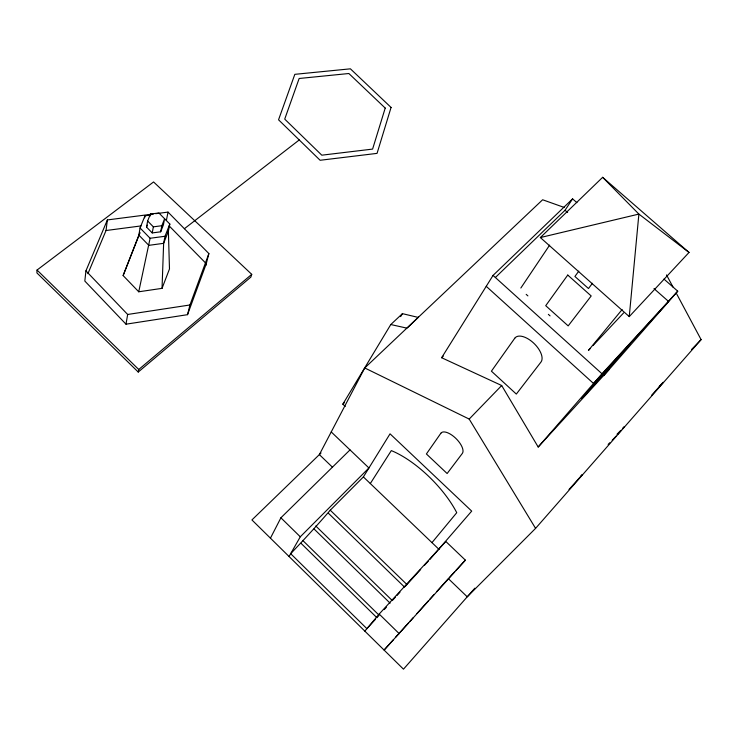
<?xml version="1.0" encoding="UTF-8"?>
<svg xmlns="http://www.w3.org/2000/svg" width="738" height="738" viewBox="0 0 738 738"><rect width="100%" height="100%" fill="white"/><g stroke="black" fill="none" stroke-linecap="round" stroke-linejoin="round"><path stroke-width="1.11" d="M139.676 233.107L123.126 275.569L138.744 291.787L162.037 288.355L163.633 243.328L165.044 236.261L169.823 224.038L158.882 212.968L150.414 214.057L147.628 220.994L146.548 227.11L152.24 232.931L160.681 231.797L163.402 224.887L164.592 218.771L161.853 225.717L160.681 231.797M37.038 270.043L36.9 272.922L138.237 372.044L250.865 277.101L251.741 274.351L153.569 181.954L37.038 270.043L138.744 369.489L138.237 372.044M629.246 316.602L638.887 214.085L602.651 177.314L540.354 237.553L629.246 316.602L689.034 252.451L602.651 177.314M153.43 213.992L107.379 219.933L85.931 270.855L84.824 281.049L125.995 324.185L187.526 314.674L206.271 263.687L169.168 225.92M87.923 273.678L106.032 230.524L107.379 219.933M150.69 215.044L144.989 215.782L140.054 227.968L138.855 235.127L148.818 245.348L163.633 243.328L168.384 231.169L169.823 224.038M125.995 324.185L127.656 314.471L85.931 270.855M144.63 217.839L144.989 215.782M150.054 216.105L150.414 214.057M140.054 227.968L150.109 238.273L138.744 291.787M152.24 232.931L153.356 226.843L147.628 220.994M166.364 220.533L168.024 212.101L155.672 213.697M187.526 314.674L189.952 304.978L208.882 253.577L168.024 212.101M205.791 265.551L208.882 253.577M162.037 288.355L169.482 268.946L168.384 231.169M140.026 232.645L123.126 275.569M146.548 227.11L147.342 225.136M270.44 538.168L280.901 517.799L350.015 449.894M564.164 207.424L542.624 199.767L364.738 367.958L319.36 454.608L332.506 467.246M406.859 328.133L390.789 324.536L342.838 404.166L345.246 406.454M407.505 327.7L418.547 317.091M289.065 556.507L300.292 536.794L368.926 467.966L331.233 431.942M375.393 619.403L366.887 628.665L290.68 553.685C304.185 539.423 317.524 525.05 330.264 510.198L363.391 476.923L390.042 433.833L471.702 511.111L429.867 559.441M400.642 316.593L402.431 313.65L418.345 317.441M608.979 369.664L538.187 447.025L501.692 385.522L441.628 357.727L493.049 275.412L572.587 198.863L576.904 202.646M370.31 483.556L391.315 450.595A66.761 26.596 45.1 0 1 456.748 512.689L431.97 542.633M495.373 277.506L565.05 210.265L572.587 198.863M520.853 288.023L549.625 245.127M578.786 271.141L574.911 276.455L588.472 288.53L592.448 283.281M622.116 309.563L588.435 350.439L589.994 348.77M364.83 631.119L379.184 614.053L445.835 541.471L465.383 560.151L384.092 650.077L393.262 639.874M405.171 586.489L420.669 569.45M538.187 447.025L602.005 373.779L677.742 291.178L663.951 279.075M603.712 375.679L677.742 291.178M616.073 436.149L612.171 440.309M617.558 434.461L621.258 430.236M622.743 428.547L624.228 426.85L622.614 428.501M436.868 591.387L448.335 578.629L467.237 596.811L535.576 528.371L701.1 339.618L676.248 293.115M474.857 588.168L403.474 669.172L251.926 519.939L321.012 453.003M395.559 637.318L408.566 622.863M410.097 621.156L413.151 617.761M416.979 613.509L428.455 600.741M429.977 599.044L433.806 594.791M424.498 565.28L428.335 561.111M395.374 597.217L392.302 600.566L315.79 525.982M396.915 595.538L399.987 592.19M384.212 609.588L386.426 607.18M449.11 577.789L454.534 571.913M456.084 570.234L465.383 560.151M593.121 345.439L623.601 312.93M364.738 367.958L469.193 419.073L501.692 385.522M691.506 349.535L701.1 339.618M659.228 386.417L663.231 382.293L651.672 395.199M616.968 434.267L620.197 430.974M608.13 444.424L609.745 442.772M580.658 476.314L582.273 474.682L569.016 489.478M441.628 357.727L443.27 356.113M342.838 404.166L344.471 402.607M390.789 324.536L402.431 313.65M138.744 369.489L251.741 274.351M184.389 228.715L299.241 139.952M540.354 237.553L638.887 214.085L689.034 252.451M127.656 314.471L189.952 304.978M150.109 238.273L165.044 236.261M153.356 226.843L161.853 225.717M106.032 230.524L141.078 225.911M565.05 210.265L567.642 212.544M653.988 288.613L668.665 301.538L593.546 383.492L486.241 286.316M526.185 294.361L527.891 295.892M548.352 314.333L550.059 315.873M493.049 275.412L602.005 373.779M363.391 476.923L439.055 549.423M330.264 510.198L406.878 584.478M328.438 513.261L404.599 587.162M314.037 528.962L390.107 603.167M280.901 517.799L300.292 536.794M379.184 614.053L399.249 633.702M302.681 540.382L379.064 615.197L376.934 617.724L301.012 543.288M469.193 419.073L535.576 528.371M666.525 274.923L673.001 287.054M391.066 107.434L377.053 153.375L320.117 160.275L278.549 119.796L294.831 74.335L350.412 68.828L391.066 107.434M385.218 108.08L372.598 149.094L321.805 155.183L284.72 119.113L299.148 78.486L348.862 73.514L385.218 108.08M440.854 433.261L426.398 453.962L447.127 473.528L462.339 453.418A14.76 6.457 44.9 0 0 455.457 438.021A14.76 6.457 44.9 0 0 440.854 433.261M514.773 338.225L491.416 371.177L516.323 394.074L540.963 362.072A17.74 9.013 44.4 0 0 533.316 342.773A17.74 9.013 44.4 0 0 514.773 338.225M567.753 275.062L545.723 305.689L568.177 325.892L591.193 295.956L567.753 275.062M630.151 344.065L581.876 398.419L630.151 344.065"/></g></svg>
